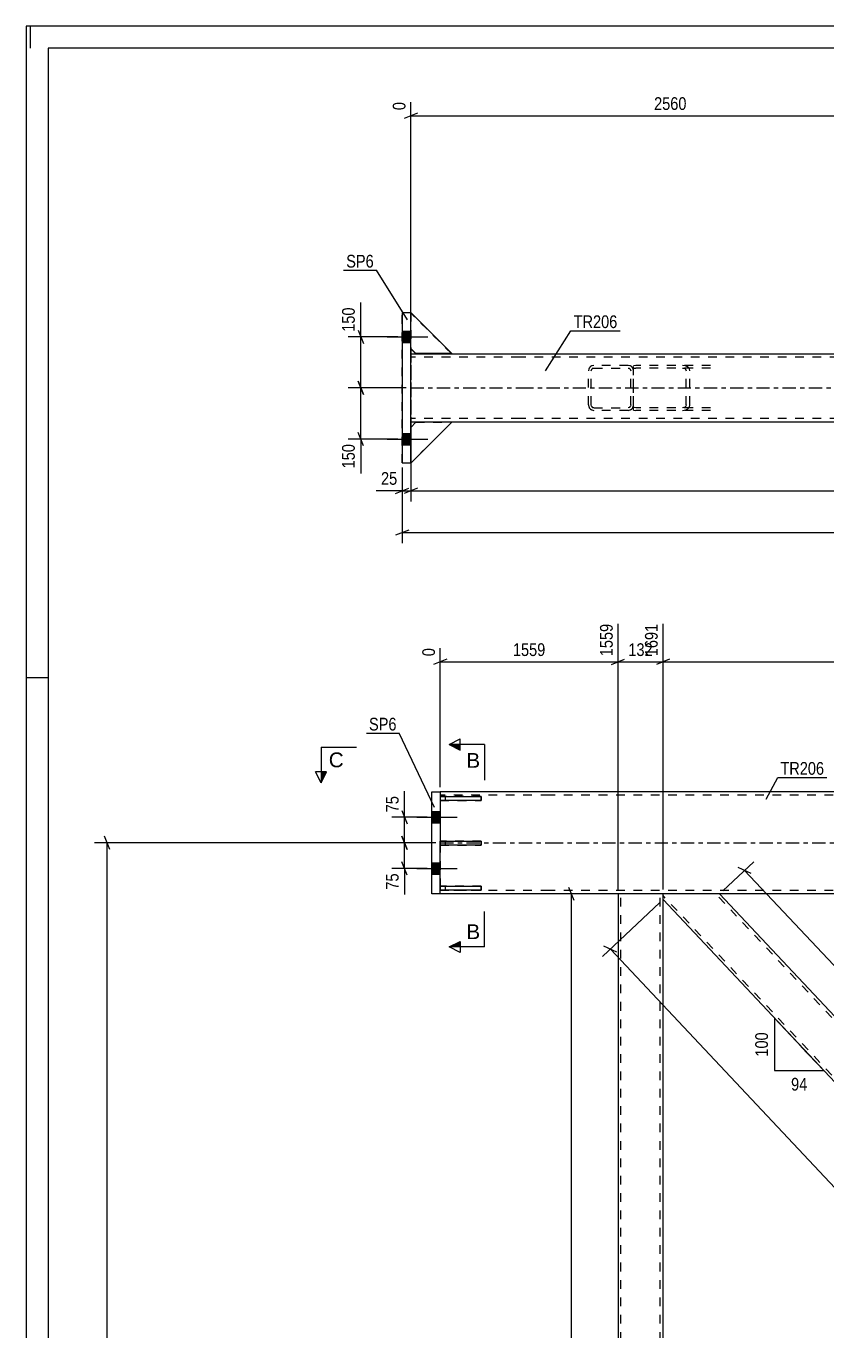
# Model space of a CAD drawing. Header units: millimetres. Extents: x 0 to 841, y 0 to 594.
# Drawn here: x 0 to 180.7, y 299.7 to 594 of the extents above; entities that cross this region are included whole.
import ezdxf

# ---------------------------------------------------------------- set-up
doc = ezdxf.new("R2010")
doc.units = ezdxf.units.MM
doc.linetypes.add('DXK_LINE_DOT2', pattern=[3.9198, 1.9599, -1.9599])
doc.linetypes.add('DXK_LINE_DOT3', pattern=[5.9187, 2.979, -0.9799, 0.9799, -0.9799])
doc.styles.add('Arial', font='ARIAL.TTF', dxfattribs={"height": 0.2})
doc.styles.add('Arial Narrow', font='ARIALN.TTF', dxfattribs={"height": 0.2})

# ---------------------------------------------------------------- blocks, each defined once
blk = doc.blocks.new('Unknown-570388617-1134')
at = {"color": 5, "linetype": 'Continuous'}
for p, q in [((841, 594), (0, 594)), ((0, 594), (0, 0)), ((1, 589), (1, 594)), ((836, 589), (5, 589)), ((5, 589), (5, 5)), ((5, 447), (0, 447))]:
    blk.add_line(p, q, dxfattribs=at)
blk = doc.blocks.new('Part-570388617-2618 - 2555')
at = {"color": 2, "linetype": 'Continuous'}
for p, q in [((93.45, 409.22), (93.45, 410.14)), ((93.45, 410.14), (102.68, 410.14)), ((102.68, 409.22), (93.45, 409.22)), ((102.68, 410.14), (102.68, 409.22))]:
    blk.add_line(p, q, dxfattribs=at)
at = {"color": 7, "linetype": 'DXK_LINE_DOT2'}
blk.add_line((94.6, 409.22), (94.6, 410.14), dxfattribs=at)
blk = doc.blocks.new('Part-570388617-2628 - 2555')
at = {"color": 2, "linetype": 'Continuous'}
for p, q in [((118.06, 421.32), (93.45, 421.32)), ((389.85, 421.32), (118.16, 421.32)), ((414.57, 421.32), (389.95, 421.32)), ((118.06, 398.24), (93.45, 398.24)), ((389.85, 398.24), (118.16, 398.24)), ((414.57, 398.24), (389.95, 398.24))]:
    blk.add_line(p, q, dxfattribs=at)
at = {"color": 7, "linetype": 'DXK_LINE_DOT2'}
for p, q in [((93.45, 421.32), (93.45, 398.24)), ((414.57, 398.24), (414.57, 421.32)), ((118.06, 420.55), (93.45, 420.55)), ((389.85, 420.55), (118.16, 420.55)), ((414.57, 420.55), (389.95, 420.55)), ((118.06, 399.01), (93.45, 399.01)), ((389.85, 399.01), (118.16, 399.01)), ((414.57, 399.01), (389.95, 399.01))]:
    blk.add_line(p, q, dxfattribs=at)
at = {"color": 7, "linetype": 'DXK_LINE_DOT3'}
for p, q in [((93.45, 409.78), (118.06, 409.78)), ((118.16, 409.78), (389.85, 409.78)), ((389.95, 409.78), (414.57, 409.78))]:
    blk.add_line(p, q, dxfattribs=at)
blk = doc.blocks.new('Bolt-570388617-2637 - 2555')
at = {"linetype": 'Continuous'}
for points in [[(91.52, 416.82), (91.52, 414.28), (93.45, 414.28), (93.45, 416.82)], [(91.52, 416.82), (91.52, 414.28), (93.45, 414.28), (93.45, 416.82)], [(91.52, 405.28), (91.52, 402.74), (93.45, 402.74), (93.45, 405.28)], [(91.52, 405.28), (91.52, 402.74), (93.45, 402.74), (93.45, 405.28)]]:
    blk.add_hatch(color=1, dxfattribs=at).paths.add_polyline_path(points)
at = {"color": 1, "linetype": 'Continuous'}
for p, q in [((88.14, 415.55), (97.29, 415.55)), ((88.14, 415.55), (97.29, 415.55)), ((91.52, 416.82), (93.45, 416.82)), ((91.52, 416.82), (93.45, 416.82)), ((91.52, 414.28), (93.45, 414.28)), ((91.52, 414.28), (93.45, 414.28)), ((88.14, 404.01), (97.29, 404.01)), ((88.14, 404.01), (97.29, 404.01)), ((91.52, 405.28), (93.45, 405.28)), ((91.52, 405.28), (93.45, 405.28)), ((91.52, 402.74), (93.45, 402.74)), ((91.52, 402.74), (93.45, 402.74))]:
    blk.add_line(p, q, dxfattribs=at)
blk = doc.blocks.new('Part-570388617-2590 - 2555')
at = {"color": 2, "linetype": 'Continuous'}
for p, q in [((91.52, 398.24), (91.52, 421.32)), ((91.52, 421.32), (93.45, 421.32)), ((93.45, 421.32), (93.45, 420.26)), ((93.45, 419.34), (93.45, 410.14)), ((93.45, 400.03), (93.45, 409.22)), ((93.45, 398.24), (91.52, 398.24)), ((93.45, 398.24), (93.45, 399.11))]:
    blk.add_line(p, q, dxfattribs=at)
at = {"color": 7, "linetype": 'DXK_LINE_DOT2'}
for p, q in [((93.45, 421.32), (93.45, 409.22)), ((93.45, 420.26), (93.45, 419.34)), ((93.45, 409.22), (93.45, 410.14)), ((93.45, 399.11), (93.45, 400.03))]:
    blk.add_line(p, q, dxfattribs=at)
blk = doc.blocks.new('Part-570388617-2670 - 2555')
at = {"color": 2, "linetype": 'Continuous'}
for p, q in [((133.55, 398.24), (133.55, 175.93)), ((143.7, 177.21), (143.7, 396.97))]:
    blk.add_line(p, q, dxfattribs=at)
at = {"color": 7, "linetype": 'DXK_LINE_DOT2'}
for p, q in [((143.7, 398.24), (133.55, 398.24)), ((134.16, 175.93), (134.16, 398.24)), ((143.09, 175.93), (143.08, 398.24)), ((143.7, 396.97), (143.7, 398.24)), ((143.7, 175.93), (143.7, 177.21)), ((133.55, 175.93), (143.7, 175.93))]:
    blk.add_line(p, q, dxfattribs=at)
blk = doc.blocks.new('Part-570388617-2619 - 2555')
at = {"color": 2, "linetype": 'Continuous'}
for p, q in [((93.45, 420.26), (102.68, 420.26)), ((93.45, 420.26), (93.45, 419.34)), ((102.68, 419.34), (93.45, 419.34)), ((102.68, 420.26), (102.68, 419.34))]:
    blk.add_line(p, q, dxfattribs=at)
at = {"color": 7, "linetype": 'DXK_LINE_DOT2'}
blk.add_line((94.6, 419.34), (94.6, 420.26), dxfattribs=at)
blk = doc.blocks.new('Part-570388617-2620 - 2555')
at = {"color": 2, "linetype": 'Continuous'}
for p, q in [((93.45, 399.11), (93.45, 400.03)), ((93.45, 400.03), (102.68, 400.03)), ((102.68, 399.11), (93.45, 399.11)), ((102.68, 400.03), (102.68, 399.11))]:
    blk.add_line(p, q, dxfattribs=at)
at = {"color": 7, "linetype": 'DXK_LINE_DOT2'}
blk.add_line((94.6, 399.11), (94.6, 400.03), dxfattribs=at)
blk = doc.blocks.new('Part-570388617-2621 - 2555')
at = {"color": 7, "linetype": 'DXK_LINE_DOT2'}
for p, q in [((102.68, 410.14), (93.45, 410.14)), ((93.45, 410.14), (93.45, 409.22)), ((93.45, 409.22), (102.68, 409.22)), ((94.6, 409.22), (94.6, 410.14)), ((102.68, 409.22), (102.68, 410.14))]:
    blk.add_line(p, q, dxfattribs=at)
blk = doc.blocks.new('Part-570388617-2622 - 2555')
at = {"color": 7, "linetype": 'DXK_LINE_DOT2'}
for p, q in [((102.68, 420.26), (93.45, 420.26)), ((93.45, 420.26), (93.45, 419.34)), ((93.45, 419.34), (102.68, 419.34)), ((94.6, 419.34), (94.6, 420.26)), ((102.68, 419.34), (102.68, 420.26))]:
    blk.add_line(p, q, dxfattribs=at)
blk = doc.blocks.new('Part-570388617-2623 - 2555')
at = {"color": 7, "linetype": 'DXK_LINE_DOT2'}
for p, q in [((102.68, 400.03), (93.45, 400.03)), ((93.45, 400.03), (93.45, 399.11)), ((93.45, 399.11), (102.68, 399.11)), ((94.6, 399.11), (94.6, 400.03)), ((102.68, 399.11), (102.68, 400.03))]:
    blk.add_line(p, q, dxfattribs=at)
blk = doc.blocks.new('Part-570388617-2662 - 2555')
at = {"color": 2, "linetype": 'Continuous'}
for p, q in [((143.7, 396.97), (143.7, 398.24)), ((248.93, 299.9), (156.44, 398.24)), ((143.7, 396.97), (247.04, 287.09)), ((248.93, 285.08), (248.93, 299.9))]:
    blk.add_line(p, q, dxfattribs=at)
at = {"color": 7, "linetype": 'DXK_LINE_DOT2'}
for p, q in [((156.44, 398.24), (143.7, 398.24)), ((248.93, 285.97), (143.7, 397.87)), ((248.93, 299), (155.6, 398.24)), ((248.93, 285.08), (247.04, 287.09)), ((248.93, 285.97), (248.93, 286.04))]:
    blk.add_line(p, q, dxfattribs=at)
blk = doc.blocks.new('Part-570388617-1802 - 1725')
at = {"color": 2, "linetype": 'Continuous'}
for p, q in [((86.79, 529.31), (86.79, 529.37)), ((86.79, 529.37), (96.02, 520.14)), ((87.94, 520.14), (86.79, 521.3)), ((96.02, 520.14), (87.94, 520.14))]:
    blk.add_line(p, q, dxfattribs=at)
at = {"color": 7, "linetype": 'DXK_LINE_DOT2'}
blk.add_line((86.79, 529.37), (86.79, 521.3), dxfattribs=at)
blk = doc.blocks.new('Part-570388617-1794 - 1725')
at = {"linetype": 'Continuous'}
blk.add_hatch(color=2, dxfattribs=at).paths.add_polyline_path([(384.84, 512.39), (384.04, 513.79), (385.64, 513.79)])
at = {"color": 2, "linetype": 'Continuous'}
for p, q in [((86.79, 520.08), (111.4, 520.08)), ((86.79, 506.24), (86.79, 518.54)), ((111.5, 520.08), (203.91, 520.08)), ((243.52, 520.08), (219.23, 520.08)), ((276.18, 520.08), (251.18, 520.08)), ((383.2, 520.08), (291.49, 520.08)), ((398.68, 520.08), (383.3, 520.08)), ((407.91, 520.08), (406.76, 520.08)), ((407.91, 518.54), (407.91, 506.24)), ((384.84, 512.39), (384.04, 513.79)), ((384.04, 513.79), (385.64, 513.79)), ((385.64, 513.79), (384.84, 512.39)), ((111.4, 504.7), (86.79, 504.7)), ((383.2, 504.7), (111.5, 504.7)), ((407.91, 504.7), (383.3, 504.7))]:
    blk.add_line(p, q, dxfattribs=at)
at = {"color": 7, "linetype": 'DXK_LINE_DOT2'}
for p, q in [((86.79, 520.08), (86.79, 504.7)), ((86.79, 520.08), (86.79, 520.08)), ((86.79, 520.08), (86.79, 518.54)), ((86.79, 519.31), (86.79, 519.31)), ((111.4, 519.31), (86.79, 519.31)), ((86.79, 519.31), (86.79, 519.26)), ((86.79, 519.26), (86.79, 518.54)), ((383.2, 519.31), (111.5, 519.31)), ((219.23, 520.08), (203.91, 520.08)), ((251.18, 520.08), (243.52, 520.08)), ((291.49, 520.08), (276.18, 520.08)), ((407.91, 519.31), (383.3, 519.31)), ((406.76, 520.08), (398.68, 520.08)), ((407.91, 520.08), (407.91, 520.08)), ((407.91, 520.08), (407.91, 504.7)), ((407.91, 520.08), (407.91, 520.08)), ((407.91, 520.08), (407.91, 518.54)), ((407.91, 519.13), (407.91, 518.54)), ((86.79, 505.65), (86.79, 506.24)), ((86.79, 504.7), (86.79, 506.24)), ((407.91, 504.7), (407.91, 506.24)), ((407.91, 505.53), (407.91, 506.24)), ((86.79, 505.47), (86.79, 505.47)), ((111.4, 505.47), (86.79, 505.47)), ((86.79, 504.7), (86.79, 504.7)), ((383.2, 505.47), (111.5, 505.47)), ((407.91, 505.47), (383.3, 505.47)), ((407.91, 505.47), (407.91, 505.53)), ((407.91, 504.7), (407.91, 504.7)), ((407.91, 504.7), (407.91, 504.7))]:
    blk.add_line(p, q, dxfattribs=at)
at = {"color": 7, "linetype": 'DXK_LINE_DOT3'}
for p, q in [((86.79, 512.39), (111.4, 512.39)), ((111.5, 512.39), (383.2, 512.39)), ((383.3, 512.39), (407.91, 512.39))]:
    blk.add_line(p, q, dxfattribs=at)
at = {"color": 2, "linetype": 'Continuous'}
blk.add_circle((384.84, 513.29), 1, dxfattribs=at)
blk = doc.blocks.new('Part-570388617-1763 - 1725')
at = {"color": 7, "linetype": 'DXK_LINE_DOT2'}
for p, q in [((137.54, 517.47), (137.04, 517.4)), ((137.04, 507.39), (137.04, 517.4)), ((137.04, 516.72), (137.21, 516.81)), ((137.21, 516.81), (137.54, 516.85)), ((154.4, 517.47), (137.54, 517.47)), ((154.4, 516.85), (137.54, 516.85)), ((148.74, 517.37), (148.1, 517.47)), ((148.1, 516.85), (148.42, 516.81)), ((148.88, 516.47), (148.94, 516.24)), ((148.94, 508.54), (148.94, 516.24)), ((149.79, 516.24), (149.66, 516.71)), ((149.79, 508.54), (149.79, 516.24)), ((137.21, 507.98), (137.04, 508.06)), ((137.04, 507.39), (137.54, 507.31)), ((137.54, 507.93), (137.21, 507.98)), ((154.4, 507.93), (137.54, 507.93)), ((154.4, 507.31), (137.54, 507.31)), ((148.42, 507.98), (148.1, 507.93)), ((148.1, 507.31), (148.74, 507.41)), ((148.94, 508.54), (148.88, 508.31)), ((149.66, 508.07), (149.79, 508.54))]:
    blk.add_line(p, q, dxfattribs=at)
for centre, radius, start, end in [((148.23, 516.06), 0.771, 32.4105, 75.4453), ((148.36, 515.88), 1.54, 32.4105, 75.4453), ((148.23, 508.72), 0.771, 284.5547, 327.5895), ((148.36, 508.9), 1.54, 284.5547, 327.5895)]:
    blk.add_arc(centre, radius, start, end, dxfattribs=at)
blk = doc.blocks.new('Part-570388617-1765 - 1725')
at = {"color": 7, "linetype": 'DXK_LINE_DOT2'}
for p, q in [((126.98, 516.71), (126.89, 516.24)), ((126.89, 508.54), (126.89, 516.24)), ((126.89, 516.24), (126.89, 516.24)), ((127.5, 516.24), (127.55, 516.47)), ((127.5, 516.24), (127.5, 516.24)), ((127.5, 508.54), (127.5, 516.24)), ((128.12, 517.47), (127.65, 517.37)), ((127.88, 516.81), (128.12, 516.85)), ((135.81, 517.47), (128.12, 517.47)), ((128.12, 516.85), (128.12, 516.85)), ((128.12, 516.85), (135.81, 516.85)), ((136.28, 517.37), (135.81, 517.47)), ((135.81, 516.85), (135.81, 516.85)), ((135.81, 516.85), (136.05, 516.81)), ((136.38, 516.47), (136.43, 516.24)), ((136.43, 516.24), (136.43, 516.24)), ((136.43, 508.54), (136.43, 516.24)), ((137.04, 516.24), (136.95, 516.71)), ((137.04, 508.54), (137.04, 516.24)), ((137.04, 516.24), (137.04, 516.24)), ((126.89, 508.54), (126.89, 508.54)), ((126.89, 508.54), (126.98, 508.07)), ((127.5, 508.54), (127.5, 508.54)), ((127.55, 508.31), (127.5, 508.54)), ((127.65, 507.41), (128.12, 507.31)), ((128.12, 507.93), (127.88, 507.98)), ((128.12, 507.93), (128.12, 507.93)), ((128.12, 507.93), (135.81, 507.93)), ((135.81, 507.31), (128.12, 507.31)), ((136.05, 507.98), (135.81, 507.93)), ((135.81, 507.93), (135.81, 507.93)), ((135.81, 507.31), (136.28, 507.41)), ((136.43, 508.54), (136.38, 508.31)), ((136.43, 508.54), (136.43, 508.54)), ((136.95, 508.07), (137.04, 508.54)), ((137.04, 508.54), (137.04, 508.54))]:
    blk.add_line(p, q, dxfattribs=at)
at = {"color": 7, "linetype": 'DXK_LINE_DOT3'}
blk.add_line((131.97, 512.39), (131.97, 512.39), dxfattribs=at)
at = {"color": 7, "linetype": 'DXK_LINE_DOT2'}
for centre, radius, start, end in [((128.12, 516.24), 1.23, 112.5, 157.5), ((128.12, 516.24), 0.615, 112.5, 157.5), ((135.81, 516.24), 0.615, 22.5, 67.5), ((135.81, 516.24), 1.23, 22.5, 67.5), ((128.12, 508.54), 1.23, 202.5, 247.5), ((128.12, 508.54), 0.615, 202.5, 247.5), ((135.81, 508.54), 0.615, 292.5, 337.5), ((135.81, 508.54), 1.23, 292.5, 337.5)]:
    blk.add_arc(centre, radius, start, end, dxfattribs=at)
blk = doc.blocks.new('Part-570388617-1749 - 1725')
at = {"color": 2, "linetype": 'Continuous'}
for p, q in [((84.87, 529.31), (84.87, 529.31)), ((86.79, 529.31), (84.87, 529.31)), ((84.87, 529.31), (84.87, 495.47)), ((86.79, 529.31), (86.79, 529.31)), ((86.79, 495.47), (86.79, 529.31)), ((84.87, 495.47), (84.87, 495.47)), ((84.87, 495.47), (86.79, 495.47)), ((86.79, 495.47), (86.79, 495.47))]:
    blk.add_line(p, q, dxfattribs=at)
at = {"color": 7, "linetype": 'DXK_LINE_DOT2'}
for p, q in [((84.87, 495.47), (84.87, 529.31)), ((86.79, 529.31), (86.79, 495.47))]:
    blk.add_line(p, q, dxfattribs=at)
blk = doc.blocks.new('Bolt-570388617-1775 - 1725')
at = {"linetype": 'Continuous'}
for points in [[(86.79, 522.66), (86.79, 525.2), (84.87, 525.2), (84.87, 522.66)], [(86.79, 522.66), (86.79, 525.2), (84.87, 525.2), (84.87, 522.66)], [(86.79, 499.58), (86.79, 502.12), (84.87, 502.12), (84.87, 499.58)], [(86.79, 499.58), (86.79, 502.12), (84.87, 502.12), (84.87, 499.58)]]:
    blk.add_hatch(color=1, dxfattribs=at).paths.add_polyline_path(points)
at = {"color": 1, "linetype": 'Continuous'}
for p, q in [((81.48, 523.93), (90.63, 523.93)), ((81.48, 523.93), (90.63, 523.93)), ((84.87, 525.2), (86.79, 525.2)), ((84.87, 525.2), (86.79, 525.2)), ((84.87, 522.66), (86.79, 522.66)), ((84.87, 522.66), (86.79, 522.66)), ((81.48, 500.85), (90.63, 500.85)), ((81.48, 500.85), (90.63, 500.85)), ((84.87, 502.12), (86.79, 502.12)), ((84.87, 502.12), (86.79, 502.12)), ((84.87, 499.58), (86.79, 499.58)), ((84.87, 499.58), (86.79, 499.58))]:
    blk.add_line(p, q, dxfattribs=at)
blk = doc.blocks.new('Part-570388617-1799 - 1725')
at = {"color": 7, "linetype": 'DXK_LINE_DOT2'}
for p, q in [((96.02, 520.08), (86.79, 529.31)), ((86.79, 529.31), (86.79, 521.24)), ((86.79, 521.24), (86.79, 529.31)), ((86.79, 521.24), (87.94, 520.08)), ((87.94, 520.08), (96.02, 520.08))]:
    blk.add_line(p, q, dxfattribs=at)
blk = doc.blocks.new('Part-570388617-1805 - 1725')
at = {"color": 7, "linetype": 'DXK_LINE_DOT2'}
for p, q in [((95.96, 520.14), (86.79, 529.31)), ((86.79, 529.31), (86.79, 521.24)), ((86.79, 521.24), (86.79, 529.31)), ((96.02, 520.08), (87.94, 520.08))]:
    blk.add_line(p, q, dxfattribs=at)
at = {"color": 2, "linetype": 'Continuous'}
for p, q in [((86.79, 521.24), (87.94, 520.08)), ((95.96, 520.14), (96.02, 520.08))]:
    blk.add_line(p, q, dxfattribs=at)
blk = doc.blocks.new('Part-570388617-1808 - 1725')
at = {"color": 7, "linetype": 'DXK_LINE_DOT2'}
for p, q in [((86.79, 503.49), (87.94, 504.64)), ((96.02, 504.64), (86.79, 495.41)), ((86.79, 495.41), (86.79, 503.49)), ((86.79, 503.49), (86.79, 495.41)), ((87.94, 504.64), (96.02, 504.64))]:
    blk.add_line(p, q, dxfattribs=at)
blk = doc.blocks.new('Part-570388617-1811 - 1725')
at = {"color": 2, "linetype": 'Continuous'}
for p, q in [((86.79, 503.49), (87.94, 504.64)), ((86.79, 495.41), (96.02, 504.64)), ((96.02, 504.64), (87.94, 504.64)), ((86.79, 495.41), (86.79, 495.47))]:
    blk.add_line(p, q, dxfattribs=at)
at = {"color": 7, "linetype": 'DXK_LINE_DOT2'}
blk.add_line((86.79, 495.47), (86.79, 503.49), dxfattribs=at)
blk = doc.blocks.new('Part-570388617-1814 - 1725')
at = {"color": 7, "linetype": 'DXK_LINE_DOT2'}
for p, q in [((86.79, 503.49), (87.94, 504.64)), ((96.02, 504.64), (86.79, 495.41)), ((86.79, 495.41), (86.79, 503.49)), ((86.79, 503.49), (86.79, 495.41)), ((87.94, 504.64), (96.02, 504.64))]:
    blk.add_line(p, q, dxfattribs=at)
blk = doc.blocks.new('StraightDimension-570388617-2785 - 2555')
at = {"color": 7, "linetype": 'Continuous'}
for p, q in [((142.7, 398.24), (120.21, 398.24)), ((123.66, 396.74), (122.46, 399.74)), ((123.06, 175.93), (123.06, 398.24)), ((122.46, 177.43), (123.66, 174.43)), ((142.7, 175.93), (120.21, 175.93))]:
    blk.add_line(p, q, dxfattribs=at)
at = {"color": 0}
blk.add_wipeout([(122.31, 291.34), (118.11, 291.34), (118.11, 282.83), (122.31, 282.83)], dxfattribs=at)
at = {"color": 3, "style": 'Arial Narrow'}
blk.add_text('2890', height=2.863, rotation=90.0002, dxfattribs=at).set_placement((121.71, 283.43))
blk = doc.blocks.new('StraightDimension-570388617-2808 - 2555')
at = {"color": 7, "linetype": 'Continuous'}
for p, q in [((142.97, 396.29), (130.08, 384.16)), ((133.29, 385.12), (130.36, 386.49)), ((131.82, 385.8), (237.06, 273.91)), ((248.2, 284.39), (235.31, 272.26)), ((235.59, 274.59), (238.52, 273.23))]:
    blk.add_line(p, q, dxfattribs=at)
at = {"color": 0}
blk.add_wipeout([(187.9, 327.27), (190.96, 330.15), (185.13, 336.35), (182.07, 333.47)], dxfattribs=at)
at = {"color": 3, "style": 'Arial Narrow'}
blk.add_text('1997', height=2.863, rotation=-46.7591, dxfattribs=at).set_placement((182.92, 333.44))
blk = doc.blocks.new('StraightDimension-570388617-2895 - 2555')
at = {"color": 7, "linetype": 'Continuous'}
for p, q in [((157.17, 398.93), (164.18, 405.51)), ((163.56, 402.88), (160.63, 404.24)), ((162.1, 403.56), (254.59, 305.22)), ((249.66, 300.58), (256.66, 307.17)), ((253.12, 305.9), (256.05, 304.53))]:
    blk.add_line(p, q, dxfattribs=at)
at = {"color": 0}
blk.add_wipeout([(211.8, 351.8), (214.86, 354.68), (209.03, 360.88), (205.97, 358)], dxfattribs=at)
at = {"color": 3, "style": 'Arial Narrow'}
blk.add_text('1755', height=2.863, rotation=-46.7591, dxfattribs=at).set_placement((206.82, 357.98))
blk = doc.blocks.new('StraightDimension-570388617-8294 - 2555')
at = {"color": 7, "linetype": 'Continuous'}
for p, q in [((90.52, 415.55), (82.55, 415.55)), ((84.8, 417.05), (86, 414.05)), ((85.4, 409.78), (85.4, 415.55)), ((92.45, 409.78), (82.55, 409.78)), ((86, 408.28), (84.8, 411.28))]:
    blk.add_line(p, q, dxfattribs=at)
at = {"color": 0}
blk.add_wipeout([(84.65, 420.93), (80.45, 420.93), (80.45, 416.07), (84.65, 416.07)], dxfattribs=at)
at = {"color": 7, "linetype": 'Continuous'}
blk.add_line((85.4, 415.55), (85.4, 421.46), dxfattribs=at)
blk.add_line((85.4, 415.55), (85.4, 421.46), dxfattribs=at)
at = {"color": 3, "style": 'Arial Narrow'}
blk.add_text('75', height=2.863, rotation=90.0002, dxfattribs=at).set_placement((84.05, 416.67))
blk = doc.blocks.new('StraightDimension-570388617-8295 - 2555')
at = {"color": 7, "linetype": 'Continuous'}
for p, q in [((92.45, 409.78), (82.55, 409.78)), ((84.8, 411.28), (86, 408.28)), ((85.4, 404.01), (85.4, 409.78)), ((90.52, 404.01), (82.55, 404.01)), ((86, 402.51), (84.8, 405.51))]:
    blk.add_line(p, q, dxfattribs=at)
at = {"color": 0}
blk.add_wipeout([(84.65, 403.49), (80.45, 403.49), (80.45, 398.63), (84.65, 398.63)], dxfattribs=at)
at = {"color": 7, "linetype": 'Continuous'}
blk.add_line((85.4, 404.01), (85.4, 398.11), dxfattribs=at)
blk.add_line((85.4, 404.01), (85.4, 398.11), dxfattribs=at)
at = {"color": 3, "style": 'Arial Narrow'}
blk.add_text('75', height=2.863, rotation=90.0002, dxfattribs=at).set_placement((84.05, 399.23))
blk = doc.blocks.new('StraightDimension-570388617-8321 - 2555')
at = {"color": 7, "linetype": 'Continuous'}
for p, q in [((92.45, 409.78), (15.43, 409.78)), ((18.88, 408.28), (17.68, 411.28)), ((18.28, 164.4), (18.28, 409.78)), ((17.68, 165.9), (18.88, 162.9)), ((47.04, 164.4), (15.43, 164.4))]:
    blk.add_line(p, q, dxfattribs=at)
at = {"color": 0}
blk.add_wipeout([(17.53, 291.34), (13.33, 291.34), (13.33, 282.83), (17.53, 282.83)], dxfattribs=at)
at = {"color": 3, "style": 'Arial Narrow'}
blk.add_text('3190', height=2.863, rotation=90.0002, dxfattribs=at).set_placement((16.93, 283.43))
blk = doc.blocks.new('AngleDimension-570388617-14127 - 2555')
at = {"color": 7, "linetype": 'Continuous'}
for p, q in [((168.88, 370.2), (179.97, 358.4)), ((168.88, 370.2), (168.88, 358.4)), ((174.9, 363.8), (179.97, 358.4)), ((168.88, 358.4), (179.97, 358.4))]:
    blk.add_line(p, q, dxfattribs=at)
at = {"color": 0}
for points in [[(167.98, 367.64), (163.78, 367.64), (163.78, 360.96), (167.98, 360.96)], [(176.85, 353.3), (176.85, 357.5), (172, 357.5), (172, 353.3)]]:
    blk.add_wipeout(points, dxfattribs=at)
at = {"color": 3, "style": 'Arial Narrow'}
blk.add_text('100', height=2.863, rotation=90.0002, dxfattribs=at).set_placement((167.38, 361.56))
blk.add_text('94', height=2.863, dxfattribs=at).set_placement((172.6, 353.9))
blk = doc.blocks.new('StraightDimension-570388617-14158 - 2555')
at = {"color": 7, "linetype": 'Continuous'}
for p, q in [((143.7, 399.24), (143.7, 459.18)), ((248.93, 399.24), (248.93, 459.18)), ((145.2, 451.17), (142.2, 449.97)), ((143.7, 450.57), (248.93, 450.57)), ((247.43, 449.97), (250.43, 451.17))]:
    blk.add_line(p, q, dxfattribs=at)
at = {"color": 0, "linetype": 'Continuous'}
blk.add_wipeout([(248.33, 459.78), (244.13, 459.78), (244.13, 451.27), (248.33, 451.27)], dxfattribs=at)
at = {"color": 0}
blk.add_wipeout([(200.57, 451.32), (200.57, 455.52), (192.06, 455.52), (192.06, 451.32)], dxfattribs=at)
at = {"color": 3, "linetype": 'Continuous', "style": 'Arial Narrow'}
blk.add_text('3059', height=2.863, rotation=90.0002, dxfattribs=at).set_placement((247.73, 451.87))
at = {"color": 3, "style": 'Arial Narrow'}
blk.add_text('1368', height=2.863, dxfattribs=at).set_placement((192.66, 451.92))
blk = doc.blocks.new('StraightDimension-570388617-14159 - 2555')
at = {"color": 7, "linetype": 'Continuous'}
for p, q in [((133.55, 399.24), (133.55, 459.18)), ((143.7, 399.24), (143.7, 459.18)), ((132.05, 449.97), (135.05, 451.17)), ((133.55, 450.57), (143.7, 450.57)), ((145.2, 451.17), (142.2, 449.97))]:
    blk.add_line(p, q, dxfattribs=at)
at = {"color": 0}
blk.add_wipeout([(141.97, 451.32), (141.97, 455.52), (135.28, 455.52), (135.28, 451.32)], dxfattribs=at)
at = {"color": 0, "linetype": 'Continuous'}
blk.add_wipeout([(143.1, 459.78), (138.9, 459.78), (138.9, 451.27), (143.1, 451.27)], dxfattribs=at)
at = {"color": 3, "linetype": 'Continuous', "style": 'Arial Narrow'}
blk.add_text('1691', height=2.863, rotation=90.0002, dxfattribs=at).set_placement((142.5, 451.87))
at = {"color": 3, "style": 'Arial Narrow'}
blk.add_text('132', height=2.863, dxfattribs=at).set_placement((135.88, 451.92))
blk = doc.blocks.new('StraightDimension-570388617-14160 - 2555')
at = {"color": 7, "linetype": 'Continuous'}
for p, q in [((133.55, 399.24), (133.55, 459.18)), ((93.45, 422.32), (93.45, 453.7)), ((94.95, 451.17), (91.95, 449.97)), ((93.45, 450.57), (133.55, 450.57)), ((132.05, 449.97), (135.05, 451.17))]:
    blk.add_line(p, q, dxfattribs=at)
at = {"color": 0, "linetype": 'Continuous'}
for points in [[(132.95, 459.78), (128.75, 459.78), (128.75, 451.27), (132.95, 451.27)], [(92.85, 454.3), (88.65, 454.3), (88.65, 451.27), (92.85, 451.27)]]:
    blk.add_wipeout(points, dxfattribs=at)
at = {"color": 0}
blk.add_wipeout([(117.75, 451.32), (117.75, 455.52), (109.24, 455.52), (109.24, 451.32)], dxfattribs=at)
at = {"color": 3, "linetype": 'Continuous', "style": 'Arial Narrow'}
for s, height, p in [('1559', 2.863, (132.35, 451.87)), ('0', 2.86, (92.25, 451.87))]:
    blk.add_text(s, height=height, rotation=90.0002, dxfattribs=at).set_placement(p)
at = {"color": 3, "style": 'Arial Narrow'}
blk.add_text('1559', height=2.863, dxfattribs=at).set_placement((109.84, 451.92))
blk = doc.blocks.new('StraightDimension-570388617-6960 - 1725')
at = {"color": 7, "linetype": 'Continuous'}
for p, q in [((83.87, 523.93), (72.65, 523.93)), ((74.9, 525.43), (76.1, 522.43)), ((75.5, 512.39), (75.5, 523.93)), ((85.79, 512.39), (72.65, 512.39)), ((76.1, 510.89), (74.9, 513.89))]:
    blk.add_line(p, q, dxfattribs=at)
at = {"color": 0}
blk.add_wipeout([(74.75, 531.14), (70.55, 531.14), (70.55, 524.45), (74.75, 524.45)], dxfattribs=at)
at = {"color": 7, "linetype": 'Continuous'}
blk.add_line((75.5, 523.93), (75.5, 531.66), dxfattribs=at)
blk.add_line((75.5, 523.93), (75.5, 531.66), dxfattribs=at)
at = {"color": 3, "style": 'Arial Narrow'}
blk.add_text('150', height=2.863, rotation=90.0002, dxfattribs=at).set_placement((74.15, 525.05))
blk = doc.blocks.new('StraightDimension-570388617-8480 - 1725')
at = {"color": 7, "linetype": 'Continuous'}
for p, q in [((86.79, 503.64), (86.79, 486.79)), ((84.87, 494.47), (84.87, 486.79)), ((83.37, 488.59), (86.37, 489.79)), ((84.87, 489.19), (86.79, 489.19)), ((88.29, 489.79), (85.29, 488.59))]:
    blk.add_line(p, q, dxfattribs=at)
at = {"color": 0}
blk.add_wipeout([(84.34, 489.94), (84.34, 494.14), (79.48, 494.14), (79.48, 489.94)], dxfattribs=at)
at = {"color": 7, "linetype": 'Continuous'}
blk.add_line((84.87, 489.19), (78.96, 489.19), dxfattribs=at)
blk.add_line((84.87, 489.19), (78.96, 489.19), dxfattribs=at)
at = {"color": 3, "style": 'Arial Narrow'}
blk.add_text('25', height=2.863, dxfattribs=at).set_placement((80.08, 490.54))
blk = doc.blocks.new('StraightDimension-570388617-6961 - 1725')
at = {"color": 7, "linetype": 'Continuous'}
for p, q in [((85.79, 512.39), (72.65, 512.39)), ((74.9, 513.89), (76.1, 510.89)), ((75.5, 500.85), (75.5, 512.39)), ((83.87, 500.85), (72.65, 500.85)), ((76.1, 499.35), (74.9, 502.35))]:
    blk.add_line(p, q, dxfattribs=at)
at = {"color": 0}
blk.add_wipeout([(74.75, 500.33), (70.55, 500.33), (70.55, 493.64), (74.75, 493.64)], dxfattribs=at)
at = {"color": 7, "linetype": 'Continuous'}
blk.add_line((75.5, 500.85), (75.5, 493.12), dxfattribs=at)
blk.add_line((75.5, 500.85), (75.5, 493.12), dxfattribs=at)
at = {"color": 3, "style": 'Arial Narrow'}
blk.add_text('150', height=2.863, rotation=90.0002, dxfattribs=at).set_placement((74.15, 494.24))
blk = doc.blocks.new('StraightDimension-570388617-8479 - 1725')
at = {"color": 7, "linetype": 'Continuous'}
for p, q in [((86.79, 503.64), (86.79, 486.79)), ((407.91, 503.64), (407.91, 486.79)), ((88.29, 489.79), (85.29, 488.59)), ((86.79, 489.19), (407.91, 489.19)), ((406.41, 488.59), (409.41, 489.79))]:
    blk.add_line(p, q, dxfattribs=at)
at = {"color": 0}
blk.add_wipeout([(251.61, 489.94), (251.61, 494.14), (243.09, 494.14), (243.09, 489.94)], dxfattribs=at)
at = {"color": 3, "style": 'Arial Narrow'}
blk.add_text('6250', height=2.863, dxfattribs=at).set_placement((243.69, 490.54))
blk = doc.blocks.new('StraightDimension-570388617-6929 - 1725')
at = {"color": 7, "linetype": 'Continuous'}
for p, q in [((203.91, 526.15), (203.91, 582.36)), ((86.79, 521.08), (86.79, 576.87)), ((88.29, 574.34), (85.29, 573.14)), ((202.41, 573.14), (205.41, 574.34)), ((86.79, 573.74), (203.91, 573.74))]:
    blk.add_line(p, q, dxfattribs=at)
at = {"color": 0, "linetype": 'Continuous'}
for points in [[(203.31, 582.96), (199.11, 582.96), (199.11, 574.44), (203.31, 574.44)], [(86.19, 577.47), (81.99, 577.47), (81.99, 574.44), (86.19, 574.44)]]:
    blk.add_wipeout(points, dxfattribs=at)
at = {"color": 0}
blk.add_wipeout([(149.61, 574.49), (149.61, 578.69), (141.09, 578.69), (141.09, 574.49)], dxfattribs=at)
at = {"color": 3, "linetype": 'Continuous', "style": 'Arial Narrow'}
for s, height, p in [('2560', 2.863, (202.71, 575.04)), ('0', 2.86, (85.59, 575.04))]:
    blk.add_text(s, height=height, rotation=90.0002, dxfattribs=at).set_placement(p)
at = {"color": 3, "style": 'Arial Narrow'}
blk.add_text('2560', height=2.863, dxfattribs=at).set_placement((141.69, 575.09))
blk = doc.blocks.new('StraightDimension-570388617-8509 - 1725')
at = {"color": 7, "linetype": 'Continuous'}
for p, q in [((84.87, 494.47), (84.87, 477.34)), ((409.84, 494.47), (409.84, 477.34)), ((86.37, 480.34), (83.37, 479.14)), ((84.87, 479.74), (409.84, 479.74)), ((408.34, 479.14), (411.34, 480.34))]:
    blk.add_line(p, q, dxfattribs=at)
at = {"color": 0}
blk.add_wipeout([(251.61, 480.49), (251.61, 484.69), (243.09, 484.69), (243.09, 480.49)], dxfattribs=at)
at = {"color": 3, "style": 'Arial Narrow'}
blk.add_text('6300', height=2.863, dxfattribs=at).set_placement((243.69, 481.09))
blk = doc.blocks.new('Mark-570388617-2586 - 2555')
at = {"color": 0}
blk.add_wipeout([(83.58, 435.12), (83.58, 438.12), (77.37, 438.12), (77.37, 435.12)], dxfattribs=at)
blk.add_wipeout([(83.58, 435.12), (83.58, 438.12), (77.37, 438.12), (77.37, 435.12)], dxfattribs=at)
at = {"color": 30, "linetype": 'Continuous'}
for p in [(76.77, 434.52), (92.17, 417.77)]:
    blk.add_line(p, (84.18, 434.52), dxfattribs=at)
at = {"color": 3, "style": 'Arial Narrow'}
blk.add_text('SP6', height=2.863, dxfattribs=at).set_placement((77.37, 435.12))
blk = doc.blocks.new('Mark-570388617-2624 - 2555')
at = {"color": 0}
blk.add_wipeout([(180.06, 425.14), (180.06, 428.14), (170.19, 428.14), (170.19, 425.14)], dxfattribs=at)
blk.add_wipeout([(180.06, 425.14), (180.06, 428.14), (170.19, 428.14), (170.19, 425.14)], dxfattribs=at)
at = {"color": 30, "linetype": 'Continuous'}
for p, q in [((167.01, 419.63), (169.59, 424.54)), ((169.59, 424.54), (180.66, 424.54))]:
    blk.add_line(p, q, dxfattribs=at)
at = {"color": 3, "style": 'Arial Narrow'}
blk.add_text('TR206', height=2.863, dxfattribs=at).set_placement((170.19, 425.14))
blk = doc.blocks.new('SectionMark-570388617-3228 - 2555')
at = {"color": 6, "linetype": 'Continuous'}
for p, q in [((66.54, 431.32), (66.54, 423.32)), ((455.57, 431.32), (455.57, 423.32)), ((66.54, 423.32), (65.29, 425.82)), ((456.82, 425.82), (455.57, 423.32))]:
    blk.add_line(p, q, dxfattribs=at)
at = {"color": 0, "linetype": 'Continuous'}
for points in [[(71.66, 426.82), (71.66, 430.32), (68.29, 430.32), (68.29, 426.82)], [(453.82, 426.82), (453.82, 430.32), (450.45, 430.32), (450.45, 426.82)]]:
    blk.add_wipeout(points, dxfattribs=at)
at = {"linetype": 'Continuous'}
for points in [[(66.54, 425.82), (67.79, 425.82), (66.54, 423.32)], [(454.32, 425.82), (455.57, 425.82), (455.57, 423.32)]]:
    blk.add_hatch(color=6, dxfattribs=at).paths.add_polyline_path(points)
at = {"color": 6, "linetype": 'Continuous'}
for p, q in [((66.54, 431.32), (74.54, 431.32)), ((455.57, 431.32), (447.57, 431.32)), ((67.79, 425.82), (65.29, 425.82)), ((66.54, 423.32), (67.79, 425.82)), ((454.32, 425.82), (456.82, 425.82)), ((455.57, 423.32), (454.32, 425.82))]:
    blk.add_line(p, q, dxfattribs=at)
at = {"color": 3, "linetype": 'Continuous', "style": 'Arial'}
for p in [(68.29, 426.82), (450.45, 426.82)]:
    blk.add_text('C', height=3.34, dxfattribs=at).set_placement(p)
blk = doc.blocks.new('SectionMark-570388617-9101 - 2555')
at = {"color": 6, "linetype": 'Continuous'}
for p, q in [((95.45, 431.95), (97.95, 433.2)), ((103.45, 431.95), (95.45, 431.95)), ((103.45, 386.31), (95.45, 386.31)), ((97.95, 385.06), (95.45, 386.31))]:
    blk.add_line(p, q, dxfattribs=at)
at = {"color": 0, "linetype": 'Continuous'}
for points in [[(102.45, 426.7), (102.45, 430.2), (99.34, 430.2), (99.34, 426.7)], [(102.45, 388.06), (102.45, 391.56), (99.34, 391.56), (99.34, 388.06)]]:
    blk.add_wipeout(points, dxfattribs=at)
at = {"linetype": 'Continuous'}
for points in [[(97.95, 431.95), (97.95, 430.7), (95.45, 431.95)], [(97.95, 387.56), (97.95, 386.31), (95.45, 386.31)]]:
    blk.add_hatch(color=6, dxfattribs=at).paths.add_polyline_path(points)
at = {"color": 6, "linetype": 'Continuous'}
for p, q in [((97.95, 430.7), (97.95, 433.2)), ((95.45, 431.95), (97.95, 430.7)), ((103.45, 431.95), (103.45, 423.95)), ((103.45, 386.31), (103.45, 394.31)), ((95.45, 386.31), (97.95, 387.56)), ((97.95, 387.56), (97.95, 385.06))]:
    blk.add_line(p, q, dxfattribs=at)
at = {"color": 3, "linetype": 'Continuous', "style": 'Arial'}
for p in [(99.34, 426.7), (99.34, 388.06)]:
    blk.add_text('B', height=3.34, dxfattribs=at).set_placement(p)
blk = doc.blocks.new('Mark-570388617-1745 - 1725')
at = {"color": 0}
blk.add_wipeout([(78.44, 539.54), (78.44, 542.54), (72.23, 542.54), (72.23, 539.54)], dxfattribs=at)
blk.add_wipeout([(78.44, 539.54), (78.44, 542.54), (72.23, 542.54), (72.23, 539.54)], dxfattribs=at)
at = {"color": 30, "linetype": 'Continuous'}
for p in [(71.63, 538.94), (86.06, 527.74)]:
    blk.add_line(p, (79.04, 538.94), dxfattribs=at)
at = {"color": 3, "style": 'Arial Narrow'}
blk.add_text('SP6', height=2.863, dxfattribs=at).set_placement((72.23, 539.54))
blk = doc.blocks.new('Mark-570388617-1790 - 1725')
at = {"color": 0}
blk.add_wipeout([(133.4, 525.89), (133.4, 528.89), (123.54, 528.89), (123.54, 525.89)], dxfattribs=at)
blk.add_wipeout([(133.4, 525.89), (133.4, 528.89), (123.54, 528.89), (123.54, 525.89)], dxfattribs=at)
at = {"color": 30, "linetype": 'Continuous'}
for p, q in [((117.17, 516.21), (122.94, 525.29)), ((122.94, 525.29), (134, 525.29))]:
    blk.add_line(p, q, dxfattribs=at)
at = {"color": 3, "style": 'Arial Narrow'}
blk.add_text('TR206', height=2.863, dxfattribs=at).set_placement((123.54, 525.89))

msp = doc.modelspace()

# ---------------------------------------------------------------- block references
for name in ['Unknown-570388617-1134', 'Part-570388617-1749 - 1725', 'Part-570388617-1802 - 1725', 'Part-570388617-1799 - 1725', 'Part-570388617-1805 - 1725', 'Bolt-570388617-1775 - 1725', 'Part-570388617-1794 - 1725', 'Part-570388617-1765 - 1725', 'Part-570388617-1763 - 1725', 'Part-570388617-1808 - 1725', 'Part-570388617-1811 - 1725', 'Part-570388617-1814 - 1725', 'Part-570388617-2590 - 2555', 'Part-570388617-2628 - 2555', 'Part-570388617-2619 - 2555', 'Part-570388617-2622 - 2555', 'Bolt-570388617-2637 - 2555', 'Part-570388617-2618 - 2555', 'Part-570388617-2621 - 2555', 'Part-570388617-2620 - 2555', 'Part-570388617-2623 - 2555', 'Part-570388617-2670 - 2555', 'Part-570388617-2662 - 2555']:
    msp.add_blockref(name, (0, 0))

# ---------------------------------------------------------------- next in the draw order: block references
for name in ['StraightDimension-570388617-6960 - 1725', 'StraightDimension-570388617-8480 - 1725', 'StraightDimension-570388617-8294 - 2555', 'StraightDimension-570388617-2785 - 2555']:
    msp.add_blockref(name, (0, 0))

# ---------------------------------------------------------------- next in the draw order: block references
for name in ['StraightDimension-570388617-6929 - 1725', 'StraightDimension-570388617-6961 - 1725', 'StraightDimension-570388617-8295 - 2555', 'StraightDimension-570388617-2808 - 2555']:
    msp.add_blockref(name, (0, 0))

# ---------------------------------------------------------------- next in the draw order: block references
for name in ['Mark-570388617-1745 - 1725', 'Mark-570388617-1790 - 1725', 'StraightDimension-570388617-8479 - 1725', 'StraightDimension-570388617-8321 - 2555', 'StraightDimension-570388617-2895 - 2555']:
    msp.add_blockref(name, (0, 0))

# ---------------------------------------------------------------- next in the draw order: block references
for name in ['StraightDimension-570388617-8509 - 1725', 'StraightDimension-570388617-14158 - 2555', 'AngleDimension-570388617-14127 - 2555']:
    msp.add_blockref(name, (0, 0))

# ---------------------------------------------------------------- next in the draw order: block references
for name in ['StraightDimension-570388617-14159 - 2555', 'Mark-570388617-2624 - 2555']:
    msp.add_blockref(name, (0, 0))

# ---------------------------------------------------------------- next in the draw order: block references
msp.add_blockref('StraightDimension-570388617-14160 - 2555', (0, 0))

# ---------------------------------------------------------------- next in the draw order: block references
msp.add_blockref('Mark-570388617-2586 - 2555', (0, 0))

# ---------------------------------------------------------------- next in the draw order: block references
msp.add_blockref('SectionMark-570388617-3228 - 2555', (0, 0))

# ---------------------------------------------------------------- next in the draw order: block references
msp.add_blockref('SectionMark-570388617-9101 - 2555', (0, 0))

doc.saveas('drawing.dxf')
